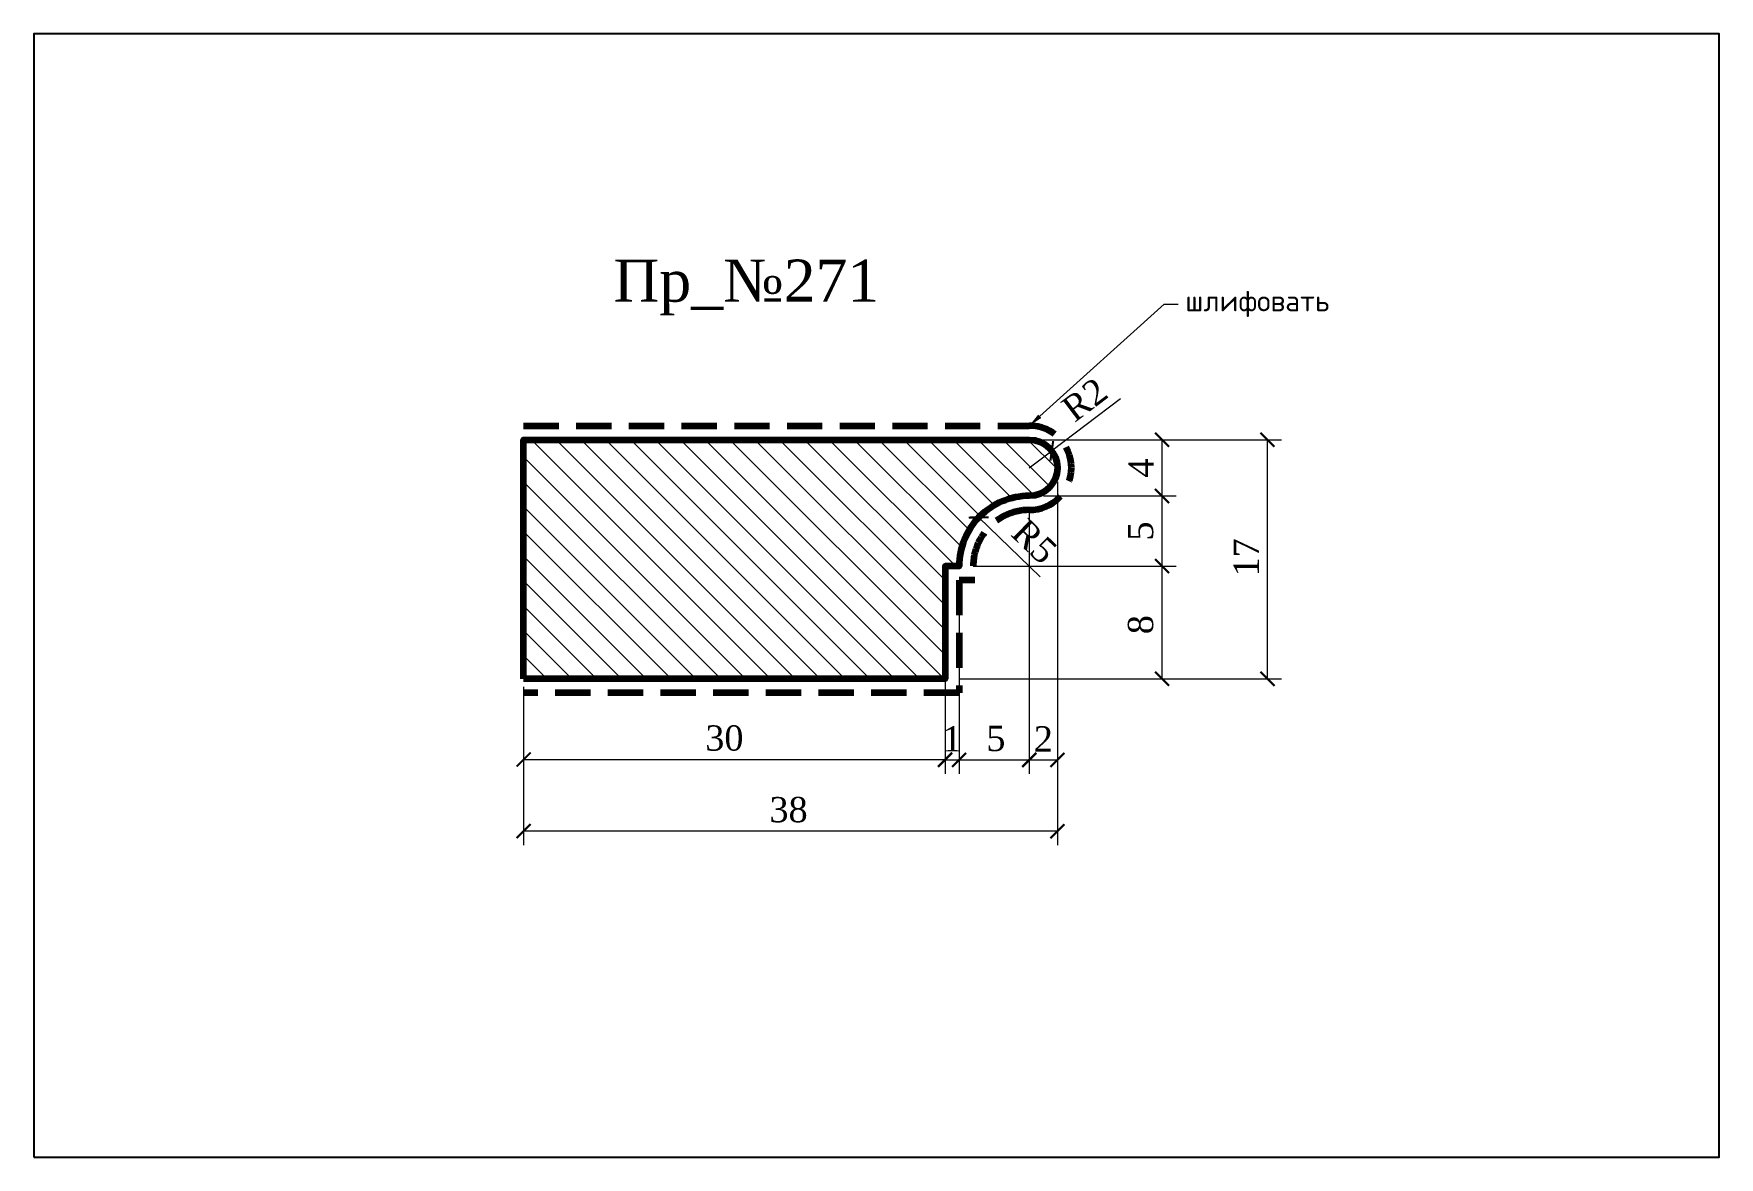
# Model space of a CAD drawing. Header units: millimetres. Extents: x 309890 to 310010, y -93978 to -93898.
import ezdxf
from ezdxf import colors
from ezdxf.entities.mleader import LeaderData, LeaderLine
from ezdxf.math import Vec2, Vec3

# ---------------------------------------------------------------- set-up
doc = ezdxf.new("R2010")
doc.units = ezdxf.units.MM
doc.header["$MEASUREMENT"] = 0
doc.linetypes.add('HIDDEN', pattern=[0.375, 0.25, -0.125])
doc.layers.add('Outside panel', color=7, linetype='Continuous', lineweight=18, true_color=0x7f5e57)
doc.layers.add('линия 50', color=1, linetype='Continuous', lineweight=140)
doc.layers.add('служебный слой РАЗМЕРЫ', color=7, linetype='Continuous', lineweight=9)
doc.layers.add('размеры в модели', color=7, linetype='Continuous')
doc.styles.add('ELECT', font='times.ttf')
doc.styles.get("Standard").update_dxf_attribs({"font": 'times.ttf'})
doc.styles.add('ЕСКД профили текст', font='isocpeur.ttf')
doc.dimstyles.new('M_1', dxfattribs={"dimtxt": 1.8, "dimasz": 1, "dimexe": 1, "dimexo": 1, "dimgap": 0.6, "dimtad": 1, "dimdec": 0, "dimdsep": 46, "dimtxsty": 'Standard', "dimblk": 'ARCHTICK', "dimcen": -5, "dimclrd": 7, "dimclre": 7, "dimclrt": 7, "dimadec": 0, "dimazin": 0, "dimtfac": 1, "dimtdec": 0, "dimtmove": 0, "dimatfit": 3, "dimfxl": 1, "dimtolj": 1, "dimtzin": 0, "dimlwd": 5, "dimlwe": 5, "dimarcsym": 0})

# ---------------------------------------------------------------- blocks, each defined once
blk = doc.blocks.new('_ArchTick')
at = {"color": 0, "linetype": 'ByBlock', "const_width": 0.15}
blk.add_lwpolyline([(-0.5, -0.5), (0.5, 0.5)], dxfattribs=at)
blk = doc.blocks.new('*D12')
at = {"layer": 'Defpoints', "color": 0, "ltscale": 1000, "transparency": 16777216}
for p in [(309962.29, -93927.94), (309960.69, -93929.15)]:
    blk.add_point(p, dxfattribs=at)
at = {"layer": 'размеры в модели', "color": 7, "lineweight": 5, "ltscale": 1000, "transparency": 16777216}
for p in [(309967.19, -93924.23), (309960.69, -93929.15)]:
    blk.add_line(p, (309962.29, -93927.94), dxfattribs=at)
at = {"layer": 'размеры в модели', "color": 7, "lineweight": 5, "ltscale": 1000, "transparency": 16777216, "rotation": 217.0959386286965}
blk.add_blockref('_ArchTick', (309962.29, -93927.94), dxfattribs=at)
at = {"layer": 'размеры в модели', "color": 7, "ltscale": 1000, "transparency": 16777216, "insert": (309964.63, -93924.29), "char_height": 1.8, "attachment_point": 5, "rotation": 37.0959}
blk.add_mtext('\\A1;R2', dxfattribs=at)
blk = doc.blocks.new('*D11')
at = {"layer": 'Defpoints', "color": 0, "ltscale": 1000, "transparency": 16777216}
for p in [(309957.09, -93932.68), (309960.69, -93936.15)]:
    blk.add_point(p, dxfattribs=at)
at = {"layer": 'размеры в модели', "color": 7, "lineweight": 5, "ltscale": 1000, "transparency": 16777216}
blk.add_line((309961.47, -93936.9), (309957.09, -93932.68), dxfattribs=at)
at = {"layer": 'размеры в модели', "color": 7, "lineweight": 5, "ltscale": 1000, "transparency": 16777216, "rotation": 136.0200537225965}
blk.add_blockref('_ArchTick', (309957.09, -93932.68), dxfattribs=at)
at = {"layer": 'размеры в модели', "color": 7, "ltscale": 1000, "transparency": 16777216, "insert": (309961.05, -93934.39), "char_height": 1.8, "attachment_point": 5, "rotation": 316.0201}
blk.add_mtext('\\A1;R5', dxfattribs=at)
blk = doc.blocks.new('*D10')
at = {"layer": 'Defpoints', "color": 0, "ltscale": 1000, "transparency": 16777216}
for p in [(309960.69, -93927.15), (309970.14, -93927.15), (309960.69, -93931.15)]:
    blk.add_point(p, dxfattribs=at)
at = {"layer": 'размеры в модели', "color": 7, "lineweight": 5, "ltscale": 1000, "transparency": 16777216}
for p, q in [((309961.69, -93927.15), (309971.14, -93927.15)), ((309970.14, -93931.15), (309970.14, -93927.15)), ((309961.69, -93931.15), (309971.14, -93931.15))]:
    blk.add_line(p, q, dxfattribs=at)
for p, rotation in [((309970.14, -93927.15), 90), ((309970.14, -93931.15), 270)]:
    blk.add_blockref('_ArchTick', p, dxfattribs=dict(at, rotation=rotation))
at = {"layer": 'размеры в модели', "color": 7, "ltscale": 1000, "transparency": 16777216, "insert": (309968.64, -93929.17), "char_height": 1.8, "attachment_point": 5, "rotation": 90}
blk.add_mtext('\\A1;4', dxfattribs=at)
blk = doc.blocks.new('*D9')
at = {"layer": 'Defpoints', "color": 0, "ltscale": 1000, "transparency": 16777216}
for p in [(309960.78, -93931.15), (309970.14, -93931.15), (309955.69, -93936.15)]:
    blk.add_point(p, dxfattribs=at)
at = {"layer": 'размеры в модели', "color": 7, "lineweight": 5, "ltscale": 1000, "transparency": 16777216}
for p, q in [((309961.78, -93931.15), (309971.14, -93931.15)), ((309970.14, -93936.15), (309970.14, -93931.15)), ((309956.69, -93936.15), (309971.14, -93936.15))]:
    blk.add_line(p, q, dxfattribs=at)
for p, rotation in [((309970.14, -93931.15), 90), ((309970.14, -93936.15), 270)]:
    blk.add_blockref('_ArchTick', p, dxfattribs=dict(at, rotation=rotation))
at = {"layer": 'размеры в модели', "color": 7, "ltscale": 1000, "transparency": 16777216, "insert": (309968.62, -93933.65), "char_height": 1.8, "attachment_point": 5, "rotation": 90}
blk.add_mtext('\\A1;5', dxfattribs=at)
blk = doc.blocks.new('*D8')
at = {"layer": 'Defpoints', "color": 0, "ltscale": 1000, "transparency": 16777216}
for p in [(309955.69, -93936.15), (309970.14, -93936.15), (309954.69, -93944.17)]:
    blk.add_point(p, dxfattribs=at)
at = {"layer": 'размеры в модели', "color": 7, "lineweight": 5, "ltscale": 1000, "transparency": 16777216}
for p, q in [((309956.69, -93936.15), (309971.14, -93936.15)), ((309970.14, -93944.17), (309970.14, -93936.15)), ((309955.69, -93944.17), (309971.14, -93944.17))]:
    blk.add_line(p, q, dxfattribs=at)
for p, rotation in [((309970.14, -93936.15), 90), ((309970.14, -93944.17), 270)]:
    blk.add_blockref('_ArchTick', p, dxfattribs=dict(at, rotation=rotation))
at = {"layer": 'размеры в модели', "color": 7, "ltscale": 1000, "transparency": 16777216, "insert": (309968.62, -93940.32), "char_height": 1.8, "attachment_point": 5, "rotation": 90}
blk.add_mtext('\\A1;8', dxfattribs=at)
blk = doc.blocks.new('*D7')
at = {"layer": 'Defpoints', "color": 0, "ltscale": 1000, "transparency": 16777216}
for p in [(309962.69, -93929.15), (309960.69, -93932.15), (309962.69, -93949.95)]:
    blk.add_point(p, dxfattribs=at)
at = {"layer": 'размеры в модели', "color": 7, "lineweight": 5, "ltscale": 1000, "transparency": 16777216}
for p, q in [((309962.69, -93930.15), (309962.69, -93950.95)), ((309960.69, -93933.15), (309960.69, -93950.95)), ((309960.69, -93949.95), (309962.69, -93949.95))]:
    blk.add_line(p, q, dxfattribs=at)
at = {"layer": 'размеры в модели', "color": 7, "lineweight": 5, "ltscale": 1000, "transparency": 16777216, "rotation": 180}
blk.add_blockref('_ArchTick', (309960.69, -93949.95), dxfattribs=at)
at = {"layer": 'размеры в модели', "color": 7, "lineweight": 5, "ltscale": 1000, "transparency": 16777216}
blk.add_blockref('_ArchTick', (309962.69, -93949.95), dxfattribs=at)
at = {"layer": 'размеры в модели', "color": 7, "ltscale": 1000, "transparency": 16777216, "insert": (309961.69, -93948.45), "char_height": 1.8, "attachment_point": 5}
blk.add_mtext('\\A1;2', dxfattribs=at)
blk = doc.blocks.new('*D6')
at = {"layer": 'Defpoints', "color": 0, "ltscale": 1000, "transparency": 16777216}
for p in [(309960.69, -93931.15), (309955.69, -93936.15), (309960.69, -93949.94)]:
    blk.add_point(p, dxfattribs=at)
at = {"layer": 'размеры в модели', "color": 7, "lineweight": 5, "ltscale": 1000, "transparency": 16777216}
for p, q in [((309960.69, -93932.15), (309960.69, -93950.94)), ((309955.69, -93937.15), (309955.69, -93950.94)), ((309955.69, -93949.94), (309960.69, -93949.94))]:
    blk.add_line(p, q, dxfattribs=at)
at = {"layer": 'размеры в модели', "color": 7, "lineweight": 5, "ltscale": 1000, "transparency": 16777216, "rotation": 180}
blk.add_blockref('_ArchTick', (309955.69, -93949.94), dxfattribs=at)
at = {"layer": 'размеры в модели', "color": 7, "lineweight": 5, "ltscale": 1000, "transparency": 16777216}
blk.add_blockref('_ArchTick', (309960.69, -93949.94), dxfattribs=at)
at = {"layer": 'размеры в модели', "color": 7, "ltscale": 1000, "transparency": 16777216, "insert": (309958.31, -93948.43), "char_height": 1.8, "attachment_point": 5}
blk.add_mtext('\\A1;5', dxfattribs=at)
blk = doc.blocks.new('*D5')
at = {"layer": 'Defpoints', "color": 0, "ltscale": 1000, "transparency": 16777216}
for p in [(309954.69, -93936.15), (309955.69, -93936.15), (309955.69, -93949.94)]:
    blk.add_point(p, dxfattribs=at)
at = {"layer": 'размеры в модели', "color": 7, "lineweight": 5, "ltscale": 1000, "transparency": 16777216}
for p, q in [((309954.69, -93937.15), (309954.69, -93950.94)), ((309955.69, -93937.15), (309955.69, -93950.94)), ((309954.69, -93949.94), (309953.69, -93949.94)), ((309954.69, -93949.94), (309955.69, -93949.94)), ((309955.69, -93949.94), (309956.69, -93949.94))]:
    blk.add_line(p, q, dxfattribs=at)
blk.add_blockref('_ArchTick', (309954.69, -93949.94), dxfattribs=at)
at = {"layer": 'размеры в модели', "color": 7, "lineweight": 5, "ltscale": 1000, "transparency": 16777216, "rotation": 180}
blk.add_blockref('_ArchTick', (309955.69, -93949.94), dxfattribs=at)
at = {"layer": 'размеры в модели', "color": 7, "ltscale": 1000, "transparency": 16777216, "insert": (309955.19, -93948.44), "char_height": 1.8, "attachment_point": 5}
blk.add_mtext('\\A1;1', dxfattribs=at)
blk = doc.blocks.new('*D4')
at = {"layer": 'Defpoints', "color": 0, "ltscale": 1000, "transparency": 16777216}
for p in [(309924.69, -93944.17), (309954.69, -93944.17), (309954.69, -93949.92)]:
    blk.add_point(p, dxfattribs=at)
at = {"layer": 'размеры в модели', "color": 7, "lineweight": 5, "ltscale": 1000, "transparency": 16777216}
for p, q in [((309924.69, -93945.17), (309924.69, -93950.92)), ((309954.69, -93945.17), (309954.69, -93950.92)), ((309924.69, -93949.92), (309954.69, -93949.92))]:
    blk.add_line(p, q, dxfattribs=at)
at = {"layer": 'размеры в модели', "color": 7, "lineweight": 5, "ltscale": 1000, "transparency": 16777216, "rotation": 180}
blk.add_blockref('_ArchTick', (309924.69, -93949.92), dxfattribs=at)
at = {"layer": 'размеры в модели', "color": 7, "lineweight": 5, "ltscale": 1000, "transparency": 16777216}
blk.add_blockref('_ArchTick', (309954.69, -93949.92), dxfattribs=at)
at = {"layer": 'размеры в модели', "color": 7, "ltscale": 1000, "transparency": 16777216, "insert": (309938.98, -93948.4), "char_height": 1.8, "attachment_point": 5}
blk.add_mtext('\\A1;30', dxfattribs=at)
blk = doc.blocks.new('*D2')
at = {"layer": 'Defpoints', "color": 0, "ltscale": 1000, "transparency": 16777216}
for p in [(309962.69, -93929.15), (309924.69, -93943.74), (309924.69, -93955.02)]:
    blk.add_point(p, dxfattribs=at)
at = {"layer": 'размеры в модели', "color": 7, "lineweight": 5, "ltscale": 1000, "transparency": 16777216}
for p, q in [((309962.69, -93930.15), (309962.69, -93956.02)), ((309924.69, -93944.74), (309924.69, -93956.02)), ((309962.69, -93955.02), (309924.69, -93955.02))]:
    blk.add_line(p, q, dxfattribs=at)
at = {"layer": 'размеры в модели', "color": 7, "lineweight": 5, "ltscale": 1000, "transparency": 16777216, "rotation": 180}
blk.add_blockref('_ArchTick', (309924.69, -93955.02), dxfattribs=at)
at = {"layer": 'размеры в модели', "color": 7, "lineweight": 5, "ltscale": 1000, "transparency": 16777216}
blk.add_blockref('_ArchTick', (309962.69, -93955.02), dxfattribs=at)
at = {"layer": 'размеры в модели', "color": 7, "ltscale": 1000, "transparency": 16777216, "insert": (309943.55, -93953.5), "char_height": 1.8, "attachment_point": 5}
blk.add_mtext('\\A1;38', dxfattribs=at)
blk = doc.blocks.new('*D3')
at = {"layer": 'Defpoints', "color": 0, "ltscale": 1000, "transparency": 16777216}
for p in [(309954.69, -93927.15), (309977.65, -93927.15), (309954.69, -93944.17)]:
    blk.add_point(p, dxfattribs=at)
at = {"layer": 'размеры в модели', "color": 7, "lineweight": 5, "ltscale": 1000, "transparency": 16777216}
for p, q in [((309955.69, -93927.15), (309978.65, -93927.15)), ((309977.65, -93944.17), (309977.65, -93927.15)), ((309955.69, -93944.17), (309978.65, -93944.17))]:
    blk.add_line(p, q, dxfattribs=at)
for p, rotation in [((309977.65, -93927.15), 90), ((309977.65, -93944.17), 270)]:
    blk.add_blockref('_ArchTick', p, dxfattribs=dict(at, rotation=rotation))
at = {"layer": 'размеры в модели', "color": 7, "ltscale": 1000, "transparency": 16777216, "insert": (309976.13, -93935.53), "char_height": 1.8, "attachment_point": 5, "rotation": 90}
blk.add_mtext('\\A1;17', dxfattribs=at)

msp = doc.modelspace()

# ---------------------------------------------------------------- hatches: boundary and pattern name
at = {"layer": 'Outside panel', "ltscale": 1000}
h = msp.add_hatch(dxfattribs=at)
h.set_pattern_fill('ANSI31', color=256, scale=10, angle=90)
h.set_pattern_definition([(135, (-1776.1751, -3306.2084), (-0.8838834765, -0.8838834765), [])])
h.paths.add_polyline_path([(309924.69, -93927.15), (309960.69, -93927.15, -1), (309960.69, -93931.15, 0.414214), (309955.69, -93936.15), (309954.69, -93936.15), (309954.69, -93944.17), (309924.69, -93944.17)])

# ---------------------------------------------------------------- linework, layer by layer
at = {"color": 6, "ltscale": 1000}
msp.add_lwpolyline([(309889.81, -93978.24), (310009.81, -93978.24), (310009.81, -93898.24), (309889.81, -93898.24)], close=True, dxfattribs=at)
at = {"layer": 'линия 50', "color": 1, "linetype": 'HIDDEN', "ltscale": 10, "true_color": 0xff0909}
msp.add_lwpolyline([(309924.69, -93926.15), (309960.69, -93926.15, -1), (309960.69, -93932.15, 0.490314), (309956.82, -93937.15), (309955.69, -93937.15), (309955.69, -93945.17), (309924.69, -93945.17)], format="xyb", dxfattribs=at)
at = {"layer": 'линия 50', "color": 7}
msp.add_lwpolyline([(309924.69, -93944.17), (309924.69, -93927.15), (309960.69, -93927.15, -1), (309960.69, -93931.15, 0.414214), (309955.69, -93936.15), (309954.69, -93936.15), (309954.69, -93944.17), (309924.69, -93944.17)], format="xyb", dxfattribs=at)

# ---------------------------------------------------------------- texts
at = {"color": 7, "ltscale": 1000, "style": 'ELECT'}
msp.add_text('Пр_№271', height=3, dxfattribs=at).set_placement((309931.08, -93917.32))

# ---------------------------------------------------------------- dimensions: what is measured, and where the dimension line sits
at = {"layer": 'размеры в модели', "color": 5, "ltscale": 1000}
dim = msp.add_radius_dim(center=(309960.69, -93929.15), mpoint=(309962.29, -93927.94), dimstyle='M_1', dxfattribs=at)
dim.commit()
dim.dimension.update_dxf_attribs({"geometry": '*D12', "text_midpoint": (309964.63, -93924.29)})
for base, p1, p2, angle, picture, middle in [((309977.65, -93927.15), (309954.69, -93944.17), (309954.69, -93927.15), 90, '*D3', (309977.65, -93935.53)), ((309970.14, -93927.15), (309960.69, -93931.15), (309960.69, -93927.15), 90, '*D10', (309970.14, -93929.17)), ((309924.69, -93955.02), (309962.69, -93929.15), (309924.69, -93943.74), 180, '*D2', (309943.55, -93955.02)), ((309970.14, -93931.15), (309955.69, -93936.15), (309960.78, -93931.15), 90, '*D9', (309970.14, -93933.65)), ((309970.14, -93936.15), (309954.69, -93944.17), (309955.69, -93936.15), 90, '*D8', (309970.14, -93940.32))]:
    dim = msp.add_linear_dim(base=base, p1=p1, p2=p2, angle=angle, dimstyle='M_1', dxfattribs=at)
    dim.commit()
    dim.dimension.update_dxf_attribs({"geometry": picture, "text_midpoint": middle, "dimtype": 128})
for base, p1, p2, picture, middle in [((309962.69, -93949.95), (309960.69, -93932.15), (309962.69, -93929.15), '*D7', (309961.69, -93949.95)), ((309960.69, -93949.94), (309955.69, -93936.15), (309960.69, -93931.15), '*D6', (309958.31, -93949.94)), ((309955.69, -93949.94), (309954.69, -93936.15), (309955.69, -93936.15), '*D5', (309955.19, -93949.94)), ((309954.69, -93949.92), (309924.69, -93944.17), (309954.69, -93944.17), '*D4', (309938.98, -93949.92))]:
    dim = msp.add_linear_dim(base=base, p1=p1, p2=p2, dimstyle='M_1', dxfattribs=at)
    dim.commit()
    dim.dimension.update_dxf_attribs({"geometry": picture, "text_midpoint": middle, "dimtype": 128})
dim = msp.add_radius_dim(center=(309960.69, -93936.15), mpoint=(309957.09, -93932.68), dimstyle='M_1', dxfattribs=at)
dim.commit()
dim.dimension.update_dxf_attribs({"geometry": '*D11', "text_midpoint": (309960, -93935.48), "dimtype": 132})

# ---------------------------------------------------------------- leaders
at = {"layer": 'служебный слой РАЗМЕРЫ'}
ml = msp.add_multileader_mtext('Standard', dxfattribs=at)
ml.set_content('\\A1;шлифовать', color=256, style='ЕСКД профили текст')
ml.set_leader_properties(color=256, linetype='ByLayer', lineweight=-1)
ml.build(insert=Vec2(0, 0))
ml.multileader.update_dxf_attribs({"dogleg_length": 1, "arrow_head_size": 1})
ctx = ml.context
ctx.base_point, ctx.char_height, ctx.arrow_head_size, ctx.landing_gap_size, ctx.plane_origin = Vec3(309971.29, -93917.49), 1.5, 1, 0.5, Vec3(309984.77, -93891.32)
notes = []
notes.append((ctx, [(1, (1, 1, 0), (309970.29, -93917.49), (1, 0), 1, [(0, [(309960.69, -93926.15)], 0, [])])]))
ctx.mtext.insert, ctx.mtext.flow_direction = Vec3(309971.79, -93916.51), 5
for ctx, leaders in notes:
    for number, flags, end, landing, length, lines in leaders:
        leader = LeaderData()
        leader.index, (leader.has_last_leader_line, leader.has_dogleg_vector, leader.attachment_direction) = number, flags
        leader.last_leader_point, leader.dogleg_vector, leader.dogleg_length = Vec3(end), Vec3(landing), length
        for number, points, colour, breaks in lines:
            line = LeaderLine()
            line.index, line.vertices, line.color, line.breaks = number, Vec3.list(points), colors.encode_raw_color(colour), breaks
            leader.lines.append(line)
        ctx.leaders.append(leader)

doc.saveas('drawing.dxf')
